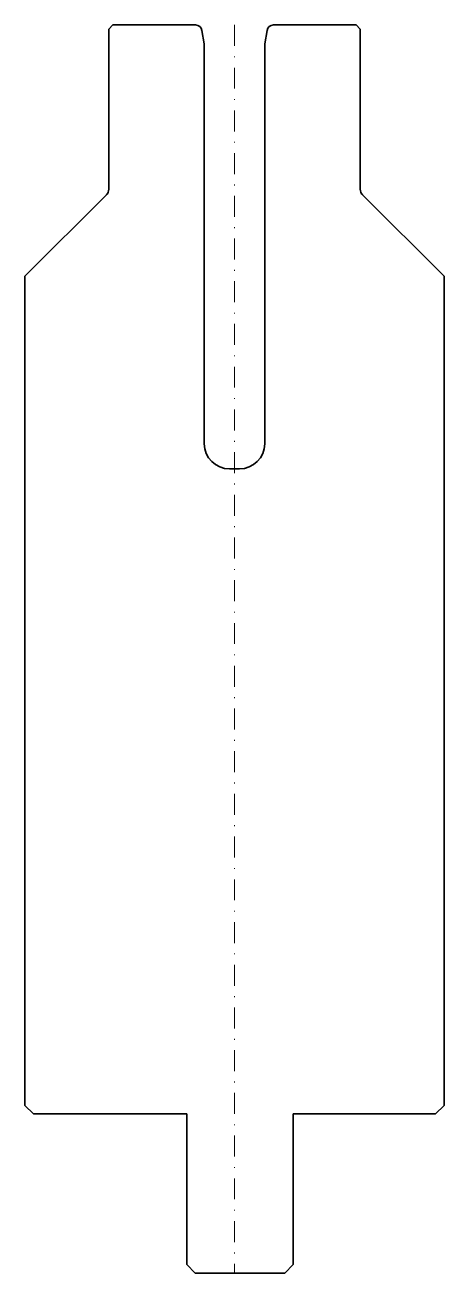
# Model space of a CAD drawing. Header units: millimetres. Extents: x -25 to 25, y -149 to 0.
import ezdxf

# ---------------------------------------------------------------- set-up
doc = ezdxf.new("R2010")
doc.units = ezdxf.units.MM
doc.header["$LTSCALE"] = 5
doc.linetypes.add('AUSGEZOGEN', pattern=[0])
doc.linetypes.add('DASHDOT', pattern=[1, 0.5, -0.25, 0, -0.25])
doc.layers.add('2', color=7, linetype='Continuous')
doc.layers.add('5', color=3, linetype='Continuous', true_color=0x00ff00)

msp = doc.modelspace()

# ---------------------------------------------------------------- linework, layer by layer
at = {"layer": '2', "color": 7, "linetype": 'AUSGEZOGEN', "lineweight": 35}
for p, q in [((-14.5, 0), (-15, -0.5)), ((-4.67, 0), (-14.5, 0)), ((14.5, 0), (4.67, 0)), ((15, -0.5), (14.5, 0)), ((-15, -0.5), (-15, -19.59)), ((-3.6, -2.27), (-3.88, -0.66)), ((3.88, -0.66), (3.6, -2.27)), ((15, -19.59), (15, -0.5)), ((-3.6, -50), (-3.6, -2.27)), ((3.6, -2.27), (3.6, -50)), ((-15.29, -20.29), (-25, -30)), ((25, -30), (15.29, -20.29)), ((-25, -30), (-25, -129)), ((25, -129), (25, -30)), ((0.6, -53), (-0.6, -53)), ((-25, -129), (-24, -130)), ((24, -130), (25, -129)), ((-24, -130), (-5.7, -130)), ((-5.7, -130), (-5.7, -148)), ((7, -148), (7, -130)), ((7, -130), (24, -130)), ((-5.7, -148), (-4.7, -149)), ((-4.7, -149), (6, -149)), ((6, -149), (7, -148))]:
    msp.add_line(p, q, dxfattribs=at)
for centre, radius, start, end in [((-4.67, -0.8), 0.8, 10, 90), ((4.67, -0.8), 0.8, 90, 170), ((-16, -19.59), 1, 315, 360), ((16, -19.59), 1, 180, 225), ((-0.6, -50), 3, 180, 270), ((0.6, -50), 3, 270, 0)]:
    msp.add_arc(centre, radius, start, end, dxfattribs=at)
at = {"layer": '5', "color": 3, "linetype": 'DASHDOT', "lineweight": 18, "true_color": 0x00ff00}
msp.add_line((0, 0), (0, -149), dxfattribs=at)

doc.saveas('drawing.dxf')
